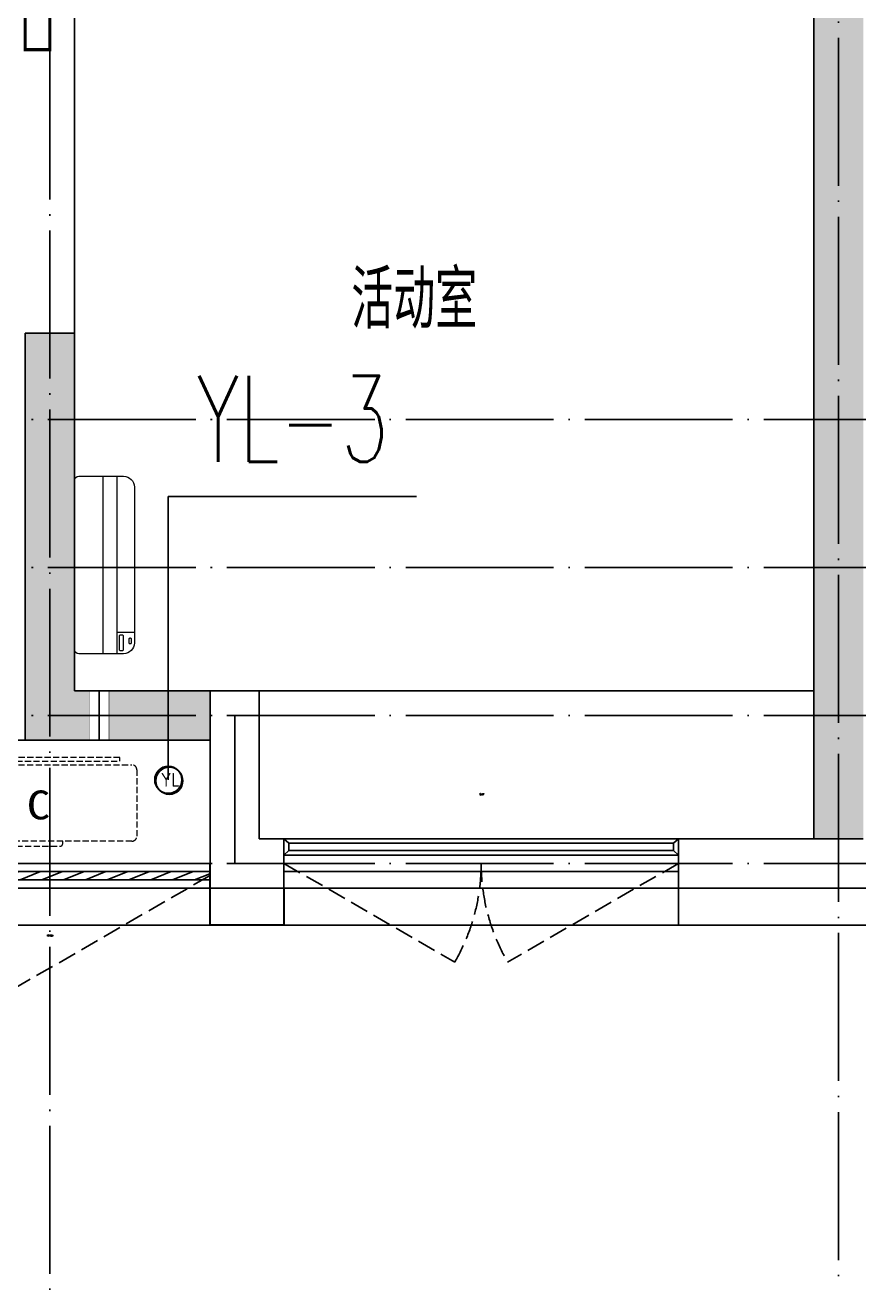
# Model space of a CAD drawing. Extents: x 27938 to 1507990, y 110129 to 923079.
# Drawn here: x 837117 to 840499, y 362123 to 367223 of the extents above; entities that cross this region are included whole.
import ezdxf

# ---------------------------------------------------------------- set-up
doc = ezdxf.new("R2010")
doc.units = 0
doc.header["$LTSCALE"] = 1000
doc.header["$MEASUREMENT"] = 0
doc.linetypes.add('DASH', pattern=[0.35, 0.25, -0.1])
doc.linetypes.add('DOTE', pattern=[2.42, 2, -0.2, 0.02, -0.2])
for name, color, linetype in [('3-栏杆1', 135, 'Continuous'), ('3.5方案汇报，与郭总、侯月琴确定户型_t8$0$2020.03.04 -1安徽标准化洋房户型(UA）_t8_t8$0$看线', 154, 'Continuous'), ('COLUMN', 9, 'Continuous'), ('DIM_雨水', 4, 'Continuous'), ('DOTE', 1, 'Continuous'), ('PUB_HATCH', 8, 'Continuous'), ('PUB_TEXT', 4, 'Continuous'), ('VPIPE-雨水', 4, 'Y'), ('WALL', 9, 'Continuous'), ('WINDOW', 4, 'Continuous'), ('WINDOW_TEXT', 7, 'Continuous'), ('保温', 6, 'Continuous'), ('机电标识类', 1, 'Continuous'), ('看线', 251, 'Continuous')]:
    doc.layers.add(name, color=color, linetype=linetype)
for name, color, linetype, lineweight in [('EQUIP-消防', 3, 'Continuous', 20), ('平面-空调室内机', 176, 'Continuous', 9), ('平面-空调预留孔', 173, 'Continuous', 15), ('空调', 76, 'Continuous', 13)]:
    doc.layers.add(name, color=color, linetype=linetype, lineweight=lineweight)
doc.styles.add('_TCH_WINDOW', font='SIMPLEX.shx', dxfattribs={"width": 0.7, "height": 3.5, "bigfont": 'GBCBIG.shx'})
doc.styles.add('_TWT_SERIAL', font='SIMPLEX', dxfattribs={"width": 0.8, "height": 3.5, "bigfont": 'HZTXT'})
doc.styles.get("Standard").update_dxf_attribs({"font": 'gbenor.shx', "bigfont": 'gbcbig.shx'})
doc.styles.add('房间名称', font='TSSDENG', dxfattribs={"width": 0.8, "bigfont": 'HZTXT'})
doc.styles.add('黑体', font='simhei.ttf')
doc.linetypes.add('Y', pattern='A,3,-0.2,["Y",Standard,S=0.25,R=0,X=-0.1,Y=-0.115],-0.2', length=3.4)

# ---------------------------------------------------------------- blocks, each defined once
blk = doc.blocks.new('GDGDGDSDA')
at = {"layer": 'DOTE', "color": 0, "linetype": 'DOTE', "ltscale": 0.3}
for p, q in [((428635, 370658.3), (428634.8, 359558.3)), ((431834.8, 366358.3), (431834.8, 359558.3)), ((471334.8, 363358.3), (417334.8, 363358.3)), ((471334.8, 362758.3), (417334.8, 362758.3)), ((471334.8, 362158.3), (417334.8, 362158.3)), ((429384.8, 362158.3), (429384.8, 361558.3)), ((471334.8, 361558.3), (417334.8, 361558.3))]:
    blk.add_line(p, q, dxfattribs=at)
blk = doc.blocks.new('GFDGFSDFGD')
at = {"layer": 'PUB_HATCH'}
blk.add_hatch(color=256, dxfattribs=at).paths.add_polyline_path([(430566.6, 364323.7), (430566.6, 364523.7), (430016.6, 364523.7), (430016.6, 365973.7), (429816.6, 365973.7), (429816.6, 364323.7)])
at = {"layer": 'COLUMN', "color": 6}
for p, q in [((430016.6, 365973.7), (429816.6, 365973.7)), ((429816.6, 365973.7), (429816.6, 364323.7)), ((430016.6, 364523.7), (430016.6, 365973.7)), ((430566.6, 364523.7), (430016.6, 364523.7)), ((430566.6, 364323.7), (430566.6, 364523.7)), ((429816.6, 364323.7), (430566.6, 364323.7))]:
    blk.add_line(p, q, dxfattribs=at)
blk = doc.blocks.new('GDFGDGRD')
at = {"layer": '保温', "linetype": 'Continuous', "ltscale": 10}
h = blk.add_hatch(dxfattribs=at)
h.set_pattern_fill('HEX', color=251, scale=10, angle=90, style=0)
h.set_pattern_definition([(90, (-70765.891, -152124.736), (-16.49778, 1e-15), [9.525, -19.05]), (210, (-70765.891, -152124.736), (8.24889, -14.2874966), [9.525, -19.05]), (150, (-70765.891, -152115.211), (-8.24889, -14.2874966), [9.525, -19.05])])
h.paths.add_polyline_path([(433016.7, 363923.7), (433216.7, 363923.7), (433216.7, 368523.7), (433016.7, 368523.7)])
at = {"layer": '保温', "color": 251, "linetype": 'ByBlock', "ltscale": 10}
blk.add_line((433016.6, 363923.7), (433216.6, 363923.7), dxfattribs=at)
blk = doc.blocks.new('dongkong')
blk.add_wipeout([(-603756, 210771), (-603756, 210570.8), (-603836, 210570.8), (-603836, 210771)])
at = {"layer": '机电标识类', "color": 250, "linetype": 'DASH', "ltscale": 400}
for p, q in [((-603796, 210771), (-603796, 210570.8)), ((-603896, 210670.7), (-603696, 210670.7))]:
    blk.add_line(p, q, dxfattribs=at)
at = {"layer": '空调', "color": 6, "linetype": 'DASH', "const_width": 2}
blk.add_lwpolyline([(-603756, 210771), (-603756, 210570.8), (-603836, 210570.8), (-603836, 210771)], close=True, dxfattribs=at)
blk = doc.blocks.new('A$C001338C2')
for p, q in [((845, 303.6), (55, 303.6)), ((109.1, 214.8), (109.1, 303.6)), ((0, 248.6), (0, 22)), ((900, 22), (900, 248.6)), ((22, 0), (878, 0))]:
    blk.add_line(p, q)
at = {"lineweight": 5}
for p, q in [((900, 214.8), (0, 214.8)), ((900, 143.2), (0, 143.2))]:
    blk.add_line(p, q, dxfattribs=at)
for points in [[(73.1, 275), (56.8, 275, -0.414214), (51.3, 280.5), (51.3, 283.4, -0.414214), (56.8, 288.9), (73.1, 288.9, -0.414214), (78.6, 283.4), (78.6, 280.5, -0.414214)], [(89.2, 226.4), (22.2, 226.4, -0.414214), (16.7, 231.9), (16.7, 243.1, -0.414214), (22.2, 248.6), (89.2, 248.6, -0.414214), (94.7, 243.1), (94.7, 231.9, -0.414214)]]:
    blk.add_lwpolyline(points, format="xyb", close=True)
for centre, radius, start, end in [((55, 248.6), 55, 90, 180), ((845, 248.6), 55, 360, 90), ((22, 22), 22, 180, 270), ((878, 22), 22, 270, 360)]:
    blk.add_arc(centre, radius, start, end)
blk = doc.blocks.new('ASDFSD')
at = {"layer": '3-栏杆1', "color": 5}
for p, q in [((681762.6, 334937.5), (681742.3, 334955.3)), ((681742.3, 334955.3), (681762.6, 334937.5)), ((683322.1, 334937.5), (681762.6, 334937.5)), ((681762.6, 334937.5), (681762.6, 334908.3)), ((683322.1, 334937.5), (683342.3, 334955.3)), ((683342.3, 334955.3), (683322.1, 334937.5)), ((683322.1, 334937.5), (683322.1, 334908.3)), ((681742.3, 334888.4), (681762.6, 334908.3)), ((681762.6, 334908.2), (683322.1, 334908.2)), ((683322.1, 334908.3), (683342.3, 334888.4)), ((683342.3, 334888.4), (683322.1, 334908.3))]:
    blk.add_line(p, q, dxfattribs=at)
blk = doc.blocks.new('gsergvr')
at = {"layer": '平面-空调预留孔', "linetype": 'DASH', "ltscale": 0.1}
for p, q in [((34075.4, 17176.2), (34075.4, 17166.2)), ((34085.4, 17156.2), (34438.2, 17156.2)), ((34448.2, 17166.2), (34448.2, 17176.2))]:
    blk.add_line(p, q, dxfattribs=at)
blk.add_lwpolyline([(34679.3, 17515.3), (34259.5, 17515.3), (34259.5, 17500.2), (34679.3, 17500.2)], close=True, dxfattribs=at)
blk.add_lwpolyline([(34728.6, 17176.2), (33988.6, 17176.2, -0.414214), (33968.6, 17196.2), (33968.6, 17466.2, -0.414214), (33988.6, 17486.2), (34728.6, 17486.2, -0.414214), (34748.6, 17466.2), (34748.6, 17196.2, -0.414214)], format="xyb", close=True, dxfattribs=at)
for centre, start, end in [((34085.4, 17166.2), 180, 270), ((34438.2, 17166.2), 270, 0)]:
    blk.add_arc(centre, 10, start, end, dxfattribs=at)
at = {"layer": '平面-空调预留孔', "color": 251, "linetype": 'DASH', "ltscale": 0.1, "true_color": 0x636466, "style": '黑体', "width": 1.2}
blk.add_text('A.C', height=117.05, dxfattribs=at).set_placement((34110.9, 17264.8))
blk = doc.blocks.new('rtyryrtyeeretee')
at = {"layer": '平面-空调预留孔'}
blk.add_blockref('gsergvr', (635673.5, 326705.8), dxfattribs=at)
blk = doc.blocks.new('GDGDRGDGDRGDR')
blk.add_blockref('rtyryrtyeeretee', (-240152.6, 97240.1))
blk = doc.blocks.new('FSFSFSFSEG')
at = {"layer": 'EQUIP-消防', "const_width": 12.8}
blk.add_lwpolyline([(136866.6, 335152.5), (136466.6, 335152.5), (136466.6, 335052.5), (136866.6, 335052.5)], close=True, dxfattribs=at)
at = {"layer": 'PUB_TEXT', "color": 7, "true_color": 0xffffff, "style": '房间名称', "width": 0.8}
blk.add_text('rD', height=64.8, dxfattribs=at).set_placement((136633.7, 335069))
blk = doc.blocks.new('GHFHFHTFHCSDCS')
at = {"rotation": 89.99999999297357}
blk.add_blockref('FSFSFSFSEG', (764969.1, 230657.2), dxfattribs=at)
blk = doc.blocks.new('$WINLIB2D$00000001')
at = {"color": 0}
for points in [[(-0.5, 0.5), (-0.5, -0.5)], [(-0.5, 0.5), (0.5, 0.5)], [(0.5, -0.5), (0.5, 0.5)], [(0.5, 0.1667), (-0.5, 0.1667)], [(0.5, -0.1667), (-0.5, -0.1667)], [(-0.5, -0.5), (0.5, -0.5)]]:
    blk.add_lwpolyline(points, dxfattribs=at)
blk = doc.blocks.new('$WINLIB2D$00000039')
at = {"color": 0}
for points in [[(-0.5, 0.5), (-0.5, -0.5)], [(0.5, 0.5), (-0.5, 0.5)], [(0.5, -0.5), (0.5, 0.5)], [(-0.5, 0.1667), (0.5, 0.1667)], [(-0.3839, -0.1667), (-0.448, 0.1667)], [(-0.3159, -0.1667), (-0.38, 0.1667)], [(-0.2479, -0.1667), (-0.312, 0.1667)], [(-0.1799, -0.1667), (-0.244, 0.1667)], [(-0.1119, -0.1667), (-0.176, 0.1667)], [(-0.0439, -0.1667), (-0.108, 0.1667)], [(0.0241, -0.1667), (-0.04, 0.1667)], [(0.0921, -0.1667), (0.028, 0.1667)], [(0.16, -0.1667), (0.0959, 0.1667)], [(0.228, -0.1667), (0.1639, 0.1667)], [(0.296, -0.1667), (0.2319, 0.1667)], [(0.364, -0.1667), (0.2999, 0.1667)], [(0.432, -0.1667), (0.3679, 0.1667)], [(0.5, -0.1667), (0.4359, 0.1667)], [(-0.4519, -0.1667), (-0.5, 0.0836)], [(-0.5, -0.1667), (0.5, -0.1667)], [(0.5, -0.5), (-0.5, -0.5)]]:
    blk.add_lwpolyline(points, dxfattribs=at)

msp = doc.modelspace()

# ---------------------------------------------------------------- linework, layer by layer
at = {"color": 8, "const_width": 8}
msp.add_lwpolyline([(837866.6, 363723.7), (837866.6, 363573.7), (838166.6, 363573.7), (838166.6, 363723.7)], dxfattribs=at)
at = {"layer": '3.5方案汇报，与郭总、侯月琴确定户型_t8$0$2020.03.04 -1安徽标准化洋房户型(UA）_t8_t8$0$看线', "color": 8, "ltscale": 10}
msp.add_line((840316.6, 364523.7), (838066.6, 364523.7), dxfattribs=at)
at = {"layer": 'VPIPE-雨水', "color": 8}
msp.add_circle((837701.6, 364158.7), 55, dxfattribs=at)
at = {"layer": 'WALL', "color": 8}
for p, q in [((837866.6, 363723.7), (838166.6, 363723.7)), ((839766.6, 363723.7), (840416.6, 363723.7)), ((840416.6, 363723.7), (841066.6, 363723.7))]:
    msp.add_line(p, q, dxfattribs=at)
at = {"layer": 'WINDOW', "color": 8, "linetype": 'DASH', "ltscale": 0.3}
for points in [[(838166.6, 363823.7), (838859.4, 363423.7, 0.131652), (838966.6, 363823.7)], [(839766.6, 363823.7), (839073.8, 363423.7, -0.131652), (838966.6, 363823.7)], [(837864.7, 363773.7), (836738.8, 363123.7, -0.131652), (836564.7, 363773.7)]]:
    msp.add_lwpolyline(points, format="xyb", dxfattribs=at)
at = {"layer": '看线', "color": 8, "ltscale": 0.5}
for points in [[(838166.6, 363723.7), (838166.6, 363573.7), (839766.6, 363573.7), (839766.6, 363723.7)], [(836566.6, 363573.7), (837866.6, 363573.7)], [(838166.6, 363573.7), (842666.6, 363573.7)]]:
    msp.add_lwpolyline(points, dxfattribs=at)

# ---------------------------------------------------------------- block references
at = {"color": 8}
for name, p in [('GFDGFSDFGD', (407300, 0)), ('GDFGDGRD', (407300, 0)), ('GHFHFHTFHCSDCS', (407300, 0)), ('ASDFSD', (156424.3, 28968.4))]:
    msp.add_blockref(name, p, dxfattribs=at)
at = {"layer": 'DOTE', "color": 169}
msp.add_blockref('GDGDGDSDA', (408581.8, 2265.4), dxfattribs=at)
at = {"layer": 'WINDOW', "color": 8}
ref = msp.add_blockref('$WINLIB2D$00000039', (837215.6, 363773.7), dxfattribs=dict(at, xscale=1299.999999983003, yscale=-100, zscale=1299.999999983003, rotation=180))
ref.add_attrib('A', 'BYC1322b', (837205.1, 363528.2), dxfattribs={"layer": 'WINDOW_TEXT', "color": 8, "ltscale": 0.5, "height": 5.95, "style": '_TCH_WINDOW', "width": 0.494118})
at = {"layer": '平面-空调预留孔', "color": 8, "xscale": -0.800000000046565, "yscale": 0.800000000046565, "zscale": 0.800000000046565, "rotation": 269.9999997665698}
msp.add_blockref('A$C001338C2', (837316.8, 364673.7), dxfattribs=at)

# ---------------------------------------------------------------- next in the draw order: block references
at = {"layer": '平面-空调室内机', "color": 8, "ltscale": 0.3, "rotation": 180}
msp.add_blockref('dongkong', (233620.6, 575094.5), dxfattribs=at)

# ---------------------------------------------------------------- next in the draw order: block references
at = {"color": 8}
msp.add_blockref('GDGDRGDGDRGDR', (407300, -77208.4), dxfattribs=at)

# ---------------------------------------------------------------- next in the draw order: linework, layer by layer
at = {"layer": 'DIM_雨水'}
for p, q in [((837697.2, 364162.9), (837697.2, 365311.3)), ((837697.2, 365311.3), (838704.1, 365311.3))]:
    msp.add_line(p, q, dxfattribs=at)
at = {"layer": 'VPIPE-雨水'}
msp.add_circle((837697.2, 364162.9), 55, dxfattribs=at)
at = {"layer": 'WALL', "color": 8}
for p, q in [((837316.6, 365623.7), (837316.6, 368523.7)), ((840316.6, 368523.7), (840316.6, 363923.7)), ((837316.6, 364523.7), (837316.6, 365623.7)), ((838066.6, 364523.7), (837316.6, 364523.7)), ((838066.6, 363923.7), (838066.6, 364523.7)), ((837216.6, 364323.7), (836566.6, 364323.7)), ((837866.6, 364323.7), (837216.6, 364323.7)), ((837866.6, 363723.7), (837866.6, 364323.7)), ((838166.6, 363923.7), (838066.6, 363923.7)), ((838166.6, 363723.7), (838166.6, 363923.7)), ((840316.6, 363923.7), (839766.6, 363923.7)), ((839766.6, 363923.7), (839766.6, 363723.7))]:
    msp.add_line(p, q, dxfattribs=at)

# ---------------------------------------------------------------- next in the draw order: block references
at = {"layer": 'WINDOW', "color": 8}
ref = msp.add_blockref('$WINLIB2D$00000001', (838966.6, 363823.7), dxfattribs=dict(at, xscale=-1600, yscale=-200, zscale=-1600))
ref.add_attrib('A', 'TC1617', (838959.2, 364100.6), dxfattribs={"layer": 'WINDOW_TEXT', "color": 8, "ltscale": 0.5, "height": 5.95, "style": '_TCH_WINDOW', "width": 0.494118})

# ---------------------------------------------------------------- next in the draw order: texts
at = {"layer": 'DIM_雨水', "color": 7, "style": '_TWT_SERIAL', "width": 0.64}
msp.add_text('YL-3', height=350, dxfattribs=at).set_placement((837812.8, 365451.3))
at = {"layer": 'PUB_TEXT', "color": 8}
for s, height, p in [('活动室', 236.31, (838439.8, 365992)), ('YL', 56, (837666.9, 364134.9))]:
    msp.add_text(s, height=height, dxfattribs=at).set_placement(p)

doc.saveas('drawing.dxf')
